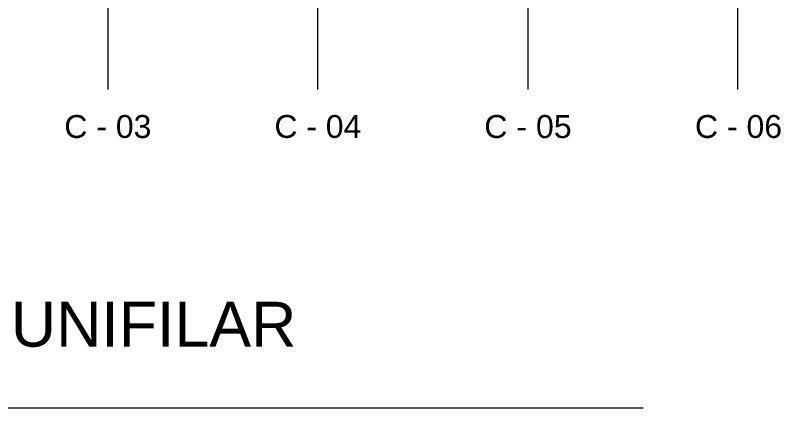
# Model space of a CAD drawing. Header units: millimetres. Extents: x 53 to 176, y -29 to 32.
# Drawn here: x 111.661 to 115.35, y 8.601 to 10.491 of the extents above; entities that cross this region are included whole.
import ezdxf

# ---------------------------------------------------------------- set-up
doc = ezdxf.new("R2010")
doc.units = ezdxf.units.MM
doc.layers.add('13 - Diagrama unifilar', color=7, linetype='Continuous', lineweight=30)
doc.styles.add('Arial0', font='arial.ttf', dxfattribs={"height": 3.14658})

msp = doc.modelspace()

# ---------------------------------------------------------------- linework, layer by layer
at = {"layer": '13 - Diagrama unifilar', "color": 7, "linetype": 'Continuous', "lineweight": 20, "true_color": 0x000007}
for points in [[(112.1081, 10.1343), (112.1081, 12.4837), (112.1081, 12.4837)], [(113.1193, 10.1343), (113.1193, 12.4837), (113.1193, 12.4837)], [(114.132, 10.1343), (114.132, 12.4837), (114.132, 12.4837)], [(115.1432, 10.1343), (115.1432, 12.4837), (115.1432, 12.4837)]]:
    msp.add_lwpolyline(points, dxfattribs=at)
at = {"layer": '13 - Diagrama unifilar', "color": 5, "linetype": 'Continuous', "lineweight": 20, "true_color": 0x000005}
msp.add_lwpolyline([(108.2963, 8.6007), (114.6865, 8.6007), (114.6865, 8.6007)], dxfattribs=at)

# ---------------------------------------------------------------- texts
at = {"layer": '13 - Diagrama unifilar', "color": 7, "true_color": 0x000007, "style": 'Arial0'}
for s, height, p in [('C - 03', 0.11037, (111.8972, 9.9004)), ('C - 04', 0.11003, (112.9098, 9.9007)), ('C - 05', 0.11072, (113.9211, 9.9001)), ('C - 06', 0.11038, (114.9365, 9.9004)), ('DIAGRAMAS UNIFILAR', 0.216206, (109.7434, 8.8948))]:
    msp.add_text(s, height=height, dxfattribs=at).set_placement(p)

doc.saveas('drawing.dxf')
